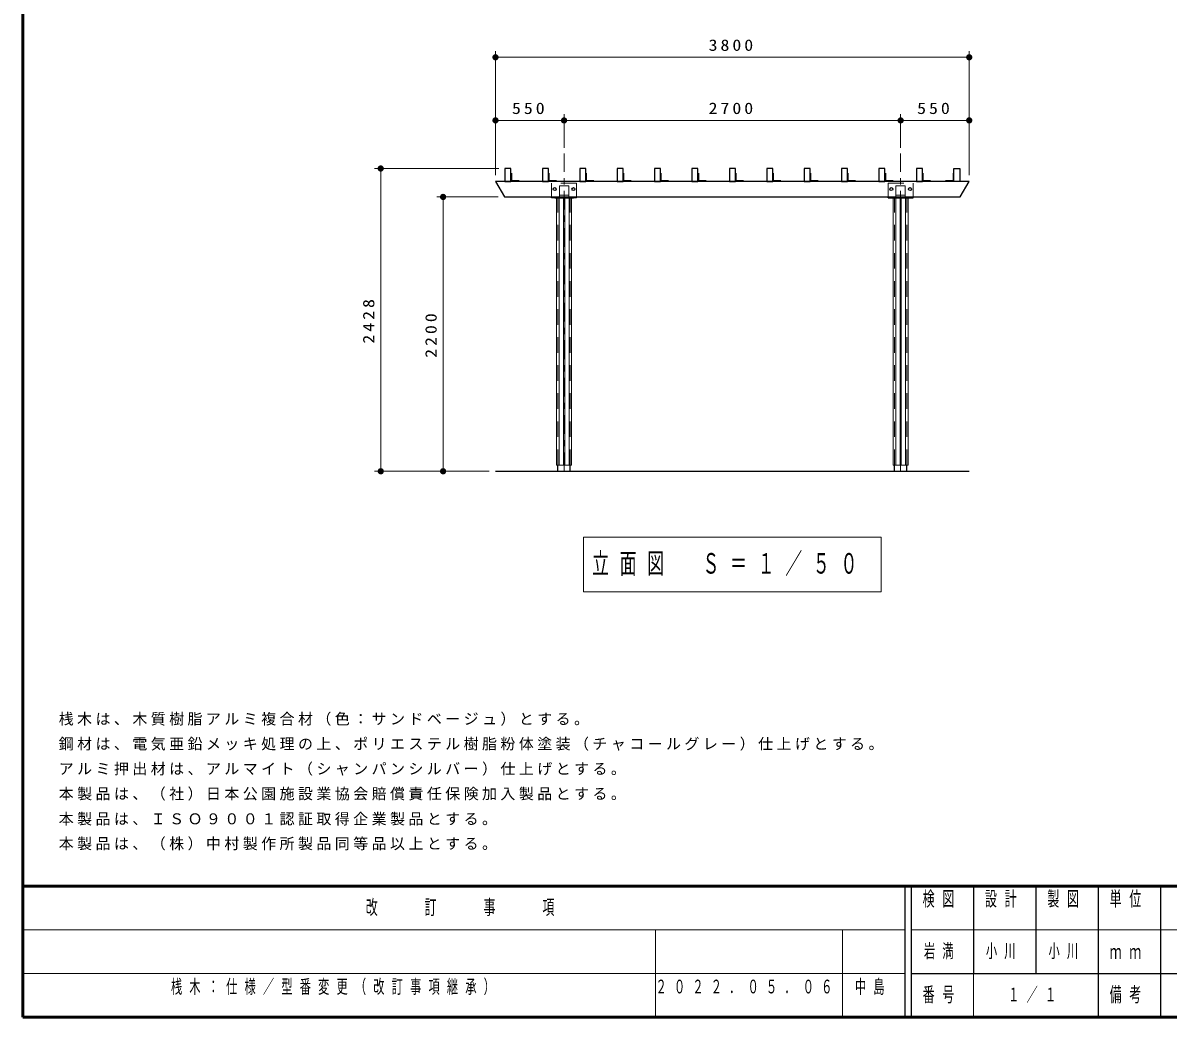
# Model space of a CAD drawing. Units: millimetres on the paper, with parts at other scales. Extents: x -385 to 0, y 0 to 267.
# Drawn here: x -385 to -201.3, y 0 to 159.5 of the extents above; entities that cross this region are included whole.
import ezdxf

# ---------------------------------------------------------------- set-up
doc = ezdxf.new("R2010")
doc.units = ezdxf.units.MM
doc.linetypes.add('USER1', pattern=[4.5, 2.5, -2])
doc.linetypes.add('USER2', pattern=[6, 3, -1, 1, -1])
doc.layers.add('LY_1', color=7, linetype='Continuous', lineweight=25)
doc.layers.add('LY_2', color=7, linetype='Continuous', lineweight=13)
doc.styles.add('ＭＳ ゴシック', font='')
doc.styles.get('ＭＳ ゴシック').set_extended_font_data('MS Gothic')

# ---------------------------------------------------------------- blocks, each defined once
blk = doc.blocks.new('filled_dot')
at = {"color": 0, "linetype": 'Continuous', "lineweight": -2, "const_width": 1.25}
blk.add_lwpolyline([(-0.625, 0, 1), (0.625, 0, 1)], format="xyb", close=True, dxfattribs=at)

msp = doc.modelspace()

# ---------------------------------------------------------------- linework, layer by layer
at = {"layer": 'LY_1', "lineweight": 13}
for p, q in [((-309.179, 135.049), (-309.179, 154.951)), ((-233.179, 135.049), (-233.179, 154.951)), ((-309.179, 153.951), (-233.179, 153.951)), ((-309.179, 143.821), (-298.179, 143.821)), ((-298.179, 139.436), (-298.179, 144.821)), ((-298.179, 143.821), (-244.179, 143.821)), ((-244.179, 139.436), (-244.179, 144.821)), ((-244.179, 143.821), (-233.179, 143.821)), ((-308.619, 136.109), (-328.587, 136.109)), ((-327.587, 87.549), (-327.587, 136.109)), ((-306.579, 134.169), (-306.579, 135.349)), ((-306.579, 134.169), (-305.399, 134.169)), ((-300.579, 134.169), (-300.579, 135.349)), ((-300.579, 134.169), (-299.399, 134.169)), ((-294.579, 134.169), (-294.579, 135.349)), ((-294.579, 134.169), (-293.399, 134.169)), ((-288.579, 134.169), (-288.579, 135.349)), ((-288.579, 134.169), (-287.399, 134.169)), ((-282.579, 134.169), (-282.579, 135.349)), ((-282.579, 134.169), (-281.399, 134.169)), ((-276.579, 134.169), (-276.579, 135.349)), ((-276.579, 134.169), (-275.399, 134.169)), ((-270.579, 134.169), (-270.579, 135.349)), ((-270.579, 134.169), (-269.399, 134.169)), ((-264.579, 134.169), (-264.579, 135.349)), ((-264.579, 134.169), (-263.399, 134.169)), ((-258.579, 134.169), (-258.579, 135.349)), ((-258.579, 134.169), (-257.399, 134.169)), ((-252.579, 134.169), (-252.579, 135.349)), ((-252.579, 134.169), (-251.399, 134.169)), ((-246.579, 134.169), (-246.579, 135.349)), ((-246.579, 134.169), (-245.399, 134.169)), ((-240.579, 134.169), (-240.579, 135.349)), ((-240.579, 134.169), (-239.399, 134.169)), ((-235.779, 134.169), (-236.959, 134.169)), ((-235.779, 134.169), (-235.779, 135.349)), ((-308.735, 131.549), (-318.587, 131.549)), ((-317.587, 87.549), (-317.587, 131.549)), ((-299.377, 88.549), (-299.377, 131.429)), ((-298.977, 88.549), (-298.977, 131.429)), ((-298.277, 88.549), (-298.277, 131.429)), ((-298.077, 88.549), (-298.077, 131.429)), ((-297.377, 88.549), (-297.377, 131.429)), ((-296.98, 88.549), (-296.98, 131.429)), ((-245.377, 88.549), (-245.377, 131.429)), ((-244.977, 88.549), (-244.977, 131.429)), ((-244.277, 88.549), (-244.277, 131.429)), ((-244.077, 88.549), (-244.077, 131.429)), ((-243.377, 88.549), (-243.377, 131.429)), ((-242.98, 88.549), (-242.98, 131.429)), ((-296.98, 88.549), (-299.377, 88.549)), ((-242.98, 88.549), (-245.377, 88.549)), ((-310.179, 87.549), (-328.587, 87.549)), ((-295.079, 76.984), (-295.079, 68.184)), ((-247.279, 76.984), (-295.079, 76.984)), ((-247.279, 68.184), (-247.279, 76.984)), ((-295.079, 68.184), (-247.279, 68.184))]:
    msp.add_line(p, q, dxfattribs=at)
at = {"layer": 'LY_1', "linetype": 'USER2', "lineweight": 13}
for p, q in [((-298.179, 87.549), (-298.179, 138.497)), ((-244.179, 87.549), (-244.179, 138.497))]:
    msp.add_line(p, q, dxfattribs=at)
at = {"layer": 'LY_1', "color": 40}
for p, q in [((-307.659, 136.109), (-307.659, 134.049)), ((-306.699, 136.109), (-307.659, 136.109)), ((-306.699, 134.049), (-306.699, 136.109)), ((-301.659, 136.109), (-301.659, 134.049)), ((-300.699, 136.109), (-301.659, 136.109)), ((-300.699, 134.049), (-300.699, 136.109)), ((-295.659, 136.109), (-295.659, 134.049)), ((-294.699, 136.109), (-295.659, 136.109)), ((-294.699, 134.049), (-294.699, 136.109)), ((-289.659, 136.109), (-289.659, 134.049)), ((-288.699, 136.109), (-289.659, 136.109)), ((-288.699, 134.049), (-288.699, 136.109)), ((-283.659, 136.109), (-283.659, 134.049)), ((-282.699, 136.109), (-283.659, 136.109)), ((-282.699, 134.049), (-282.699, 136.109)), ((-277.659, 136.109), (-277.659, 134.049)), ((-276.699, 136.109), (-277.659, 136.109)), ((-276.699, 134.049), (-276.699, 136.109)), ((-271.659, 136.109), (-271.659, 134.049)), ((-270.699, 136.109), (-271.659, 136.109)), ((-270.699, 134.049), (-270.699, 136.109)), ((-265.659, 136.109), (-265.659, 134.049)), ((-264.699, 136.109), (-265.659, 136.109)), ((-264.699, 134.049), (-264.699, 136.109)), ((-259.659, 136.109), (-259.659, 134.049)), ((-258.699, 136.109), (-259.659, 136.109)), ((-258.699, 134.049), (-258.699, 136.109)), ((-253.659, 136.109), (-253.659, 134.049)), ((-252.699, 136.109), (-253.659, 136.109)), ((-252.699, 134.049), (-252.699, 136.109)), ((-247.659, 136.109), (-247.659, 134.049)), ((-246.699, 136.109), (-247.659, 136.109)), ((-246.699, 134.049), (-246.699, 136.109)), ((-241.659, 136.109), (-241.659, 134.049)), ((-240.699, 136.109), (-241.659, 136.109)), ((-240.699, 134.049), (-240.699, 136.109)), ((-235.659, 134.049), (-235.659, 136.109)), ((-235.659, 136.109), (-234.699, 136.109)), ((-234.699, 136.109), (-234.699, 134.049)), ((-307.659, 134.049), (-306.699, 134.049)), ((-301.659, 134.049), (-300.699, 134.049)), ((-295.659, 134.049), (-294.699, 134.049)), ((-289.659, 134.049), (-288.699, 134.049)), ((-283.659, 134.049), (-282.699, 134.049)), ((-277.659, 134.049), (-276.699, 134.049)), ((-271.659, 134.049), (-270.699, 134.049)), ((-265.659, 134.049), (-264.699, 134.049)), ((-259.659, 134.049), (-258.699, 134.049)), ((-253.659, 134.049), (-252.699, 134.049)), ((-247.659, 134.049), (-246.699, 134.049)), ((-241.659, 134.049), (-240.699, 134.049)), ((-234.699, 134.049), (-235.659, 134.049))]:
    msp.add_line(p, q, dxfattribs=at)
at = {"layer": 'LY_1', "linetype": 'USER1', "lineweight": 13}
for p, q in [((-296.179, 133.749), (-300.179, 133.749)), ((-300.179, 131.549), (-300.179, 133.749)), ((-297.429, 133.349), (-298.929, 133.349)), ((-298.929, 131.429), (-298.929, 133.349)), ((-297.429, 131.429), (-297.429, 133.349)), ((-296.179, 131.549), (-296.179, 133.749)), ((-246.179, 131.549), (-246.179, 133.749)), ((-246.179, 133.749), (-242.179, 133.749)), ((-244.929, 131.429), (-244.929, 133.349)), ((-244.929, 133.349), (-243.429, 133.349)), ((-243.429, 131.429), (-243.429, 133.349)), ((-242.179, 131.549), (-242.179, 133.749)), ((-299.179, 88.549), (-299.179, 131.429)), ((-297.429, 131.849), (-298.929, 131.849)), ((-297.179, 88.549), (-297.179, 131.429)), ((-245.179, 88.549), (-245.179, 131.429)), ((-244.929, 131.849), (-243.429, 131.849)), ((-243.179, 88.549), (-243.179, 131.429))]:
    msp.add_line(p, q, dxfattribs=at)
at = {"layer": 'LY_1'}
for p, q in [((-300.179, 131.429), (-300.179, 131.549)), ((-296.179, 131.429), (-300.179, 131.429)), ((-299.679, 131.429), (-296.679, 131.429)), ((-296.179, 131.429), (-296.179, 131.549)), ((-246.179, 131.429), (-246.179, 131.549)), ((-246.179, 131.429), (-242.179, 131.429)), ((-242.179, 131.429), (-242.179, 131.549)), ((-299.179, 87.549), (-299.179, 88.549)), ((-297.179, 87.549), (-297.179, 88.549)), ((-245.179, 87.549), (-245.179, 88.549)), ((-243.179, 87.549), (-243.179, 88.549)), ((-309.179, 87.549), (-233.179, 87.549))]:
    msp.add_line(p, q, dxfattribs=at)
msp.add_lwpolyline([(-309.179, 134.049), (-307.735, 131.549), (-234.622, 131.549), (-233.179, 134.049)], close=True, dxfattribs=at)
for centre in [(-299.679, 132.799), (-296.679, 132.799), (-245.679, 132.799), (-242.679, 132.799)]:
    msp.add_circle(centre, 0.24, dxfattribs=at)
at = {"layer": 'LY_2', "lineweight": 50}
for p, q in [((-385, 267), (-385, 0)), ((-385, 21), (0, 21)), ((-385, 0), (0, 0))]:
    msp.add_line(p, q, dxfattribs=at)
at = {"layer": 'LY_2', "color": 211, "lineweight": 25}
for p, q in [((-243.5, 21), (-243.5, 0)), ((-242.5, 21), (-242.5, 0)), ((-232.5, 21), (-232.5, 7)), ((-222.5, 21), (-222.5, 7)), ((-212.5, 21), (-212.5, 0)), ((-202.5, 21), (-202.5, 7)), ((-242.5, 7), (0, 7))]:
    msp.add_line(p, q, dxfattribs=at)
at = {"layer": 'LY_2'}
for p, q in [((-385, 14), (-243.5, 14)), ((-283.5, 14), (-283.5, 0)), ((-253.5, 14), (-253.5, 0)), ((-242.5, 14), (-187.5, 14)), ((-385, 7), (-243.5, 7)), ((-232.5, 7), (-232.5, 0))]:
    msp.add_line(p, q, dxfattribs=at)
at = {"layer": 'LY_2', "lineweight": 25}
msp.add_line((-202.5, 7), (-202.5, 0), dxfattribs=at)

# ---------------------------------------------------------------- block references
at = {"layer": 'LY_1', "lineweight": 13, "xscale": 0.4, "yscale": 0.4}
for p in [(-309.179, 153.951), (-309.179, 143.821), (-298.179, 143.821), (-244.179, 143.821)]:
    msp.add_blockref('filled_dot', p, dxfattribs=at)
for p, rotation in [((-233.179, 153.951), 180), ((-298.179, 143.821), 180), ((-244.179, 143.821), 180), ((-233.179, 143.821), 180), ((-327.587, 136.109), 270), ((-317.587, 131.549), 270), ((-327.587, 87.549), 90), ((-317.587, 87.549), 90)]:
    msp.add_blockref('filled_dot', p, dxfattribs=dict(at, rotation=rotation))

# ---------------------------------------------------------------- texts
at = {"layer": 'LY_1', "style": 'ＭＳ ゴシック'}
for s, insert, char_height, attachment_point in [('\\T1.33;\\W1.15;3800', (-271.179, 154.951), 1.833, 8), ('\\T1.33;\\W1.15;550', (-303.679, 144.821), 1.833, 8), ('\\T1.33;\\W1.15;2700', (-271.179, 144.821), 1.833, 8), ('\\T1.33;\\W1.15;550', (-238.679, 144.821), 1.833, 8), ('\\T1.64;\\W0.6;立面図\u3000Ｓ＝１／５０', (-293.679, 72.584), 3.299, 4), ('\\T1.23;桟木は、木質樹脂アルミ複合材（色：サンドベージュ）とする。', (-379.253, 46.722), 1.76, 7), ('\\T1.23;鋼材は、電気亜鉛メッキ処理の上、ポリエステル樹脂粉体塗装（チャコールグレー）仕上げとする。', (-379.253, 42.722), 1.76, 7), ('\\T1.23;アルミ押出材は、アルマイト（シャンパンシルバー）仕上げとする。', (-379.253, 38.722), 1.76, 7), ('\\T1.23;本製品は、（社）日本公園施設業協会賠償責任保険加入製品とする。', (-379.253, 34.722), 1.76, 7), ('\\T1.23;本製品は、ＩＳＯ９００１認証取得企業製品とする。', (-379.253, 30.722), 1.76, 7), ('\\T1.23;本製品は、（株）中村製作所製品同等品以上とする。', (-379.253, 26.722), 1.76, 7), ('\\T1.64;\\W0.6;岩満', (-237.5, 10.5), 2.199, 5), ('\\T1.64;\\W0.6;小川', (-230.5, 10.5), 2.199, 4), ('\\T1.64;\\W0.6;小川', (-217.5, 10.5), 2.199, 5), ('\\T1.64;\\W0.6;桟木：仕様／型番変更（改訂事項継承）', (-361.25, 6), 2.199, 1), ('\\T1.64;\\W0.6;２０２２．０５．０６', (-283.5, 6), 2.199, 1), ('\\T1.64;\\W0.6;中島', (-251.5, 6), 2.199, 1), ('\\T1.64;\\W0.6;１／１', (-222.5, 3.5), 2.199, 5)]:
    msp.add_mtext(s, dxfattribs=dict(at, insert=insert, char_height=char_height, attachment_point=attachment_point))
at = {"layer": 'LY_1', "char_height": 1.833, "attachment_point": 8, "rotation": 90, "style": 'ＭＳ ゴシック'}
for s, insert in [('\\T1.33;\\W1.15;2428', (-328.587, 111.829)), ('\\T1.33;\\W1.15;2200', (-318.587, 109.549))]:
    msp.add_mtext(s, dxfattribs=dict(at, insert=insert))
at = {"layer": 'LY_2', "color": 4, "char_height": 2.346, "style": 'ＭＳ ゴシック'}
for s, insert, attachment_point in [('\\T1.64;\\W0.6;検図', (-237.5, 20.167), 2), ('\\T1.64;\\W0.6;設計', (-227.5, 20.167), 2), ('\\T1.64;\\W0.6;製図', (-217.5, 20.167), 2), ('\\T1.64;\\W0.6;単位', (-207.5, 20.167), 2), ('\\T1.64;\\W0.6;改\u3000\u3000訂\u3000\u3000事\u3000\u3000項', (-314.25, 17.5), 5), ('\\T1.64;\\W0.6;ｍｍ', (-207.5, 10.5), 5), ('\\T1.64;\\W0.6;番号', (-237.5, 3.5), 5), ('\\T1.64;\\W0.6;備考', (-207.5, 3.5), 5)]:
    msp.add_mtext(s, dxfattribs=dict(at, insert=insert, attachment_point=attachment_point))

doc.saveas('drawing.dxf')
